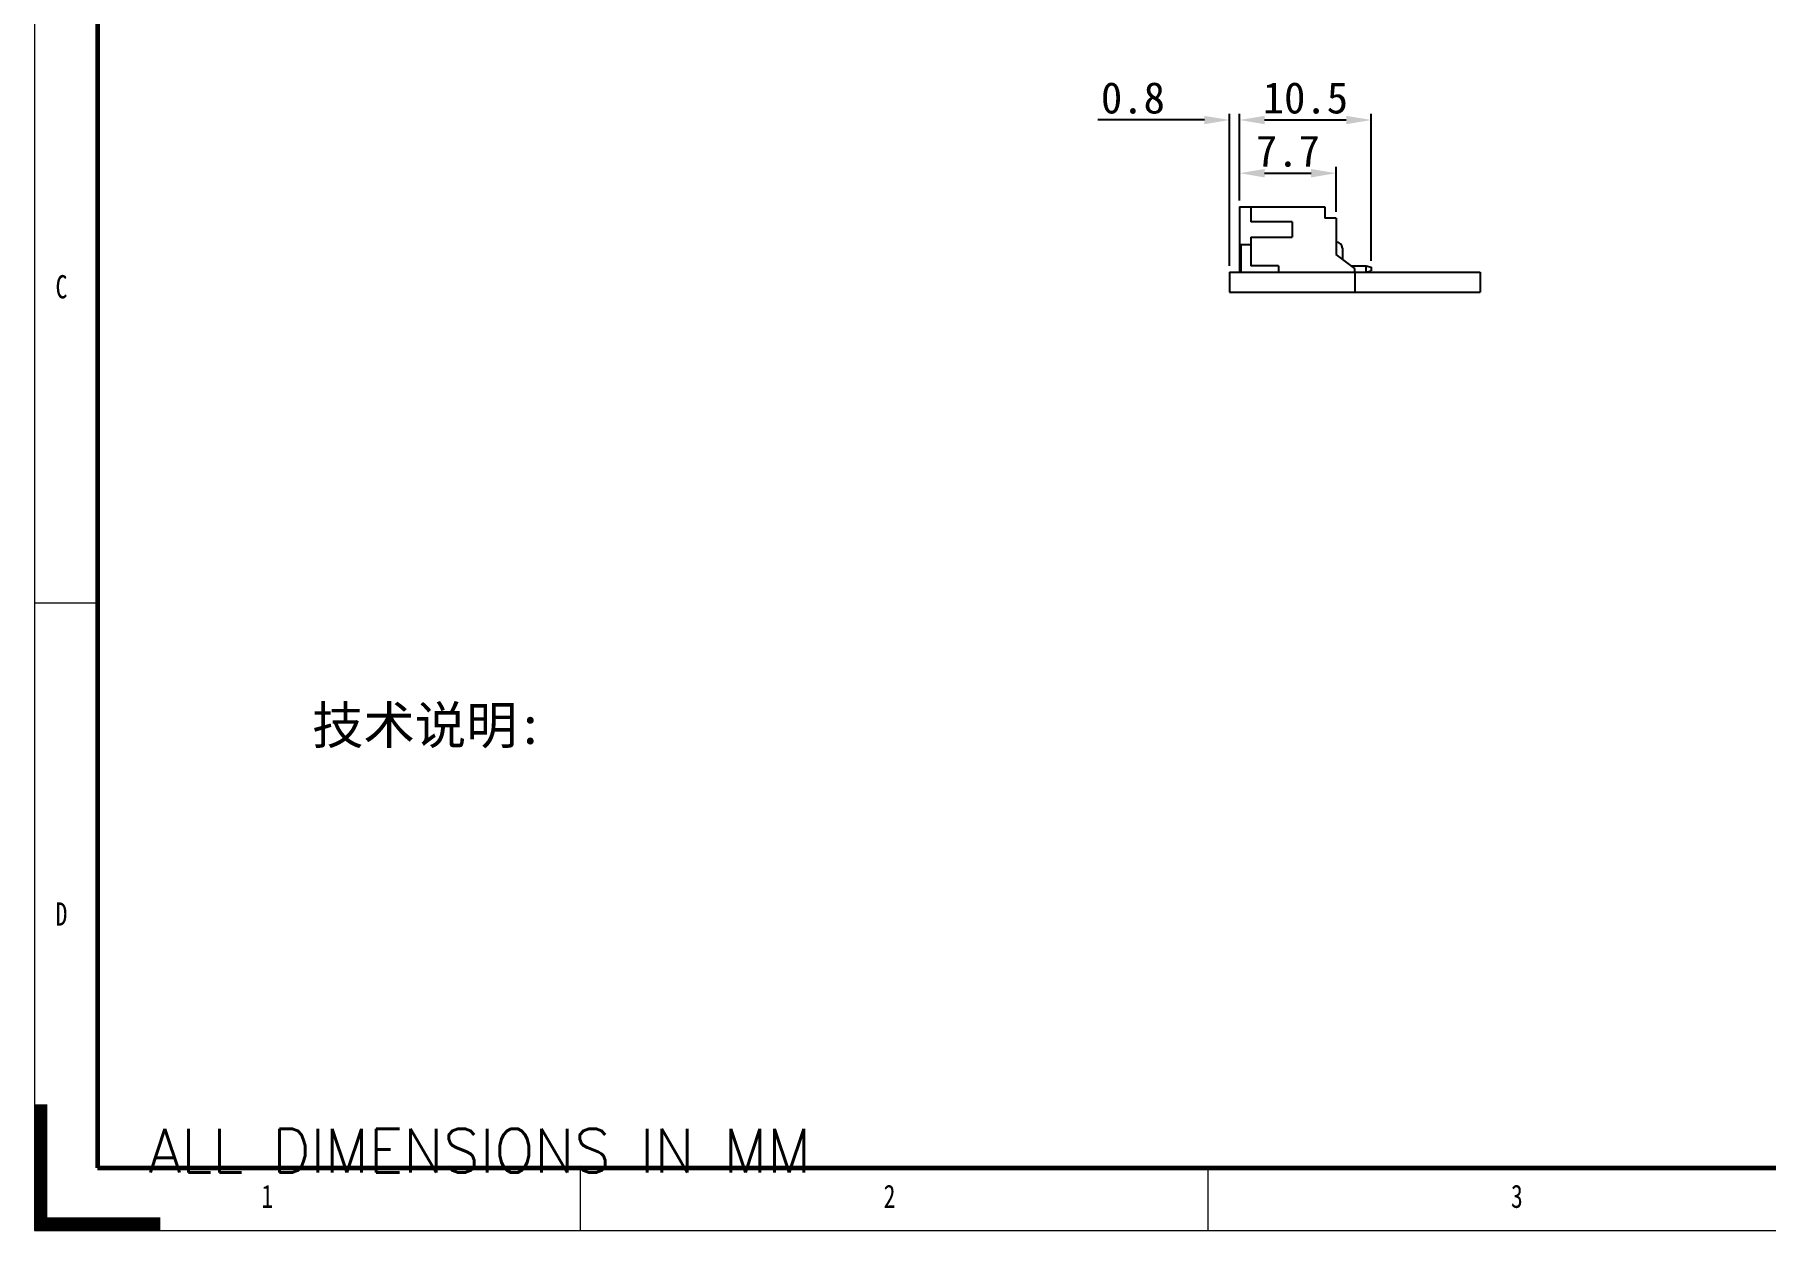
# Model space of a CAD drawing. Extents: x 55 to 342, y 60 to 260.
# Drawn here: x 55.1 to 193.1, y 59.6 to 154.9 of the extents above; entities that cross this region are included whole.
import ezdxf

# ---------------------------------------------------------------- set-up
doc = ezdxf.new("R2010")
doc.units = 0
doc.header["$MEASUREMENT"] = 0
doc.linetypes.add('dashed', pattern=[0])
doc.styles.add('DEFAULT', font='simplex.shx')
doc.styles.add('SLDTEXTSTYLE0', font='TXT', dxfattribs={"width": 0.75})
doc.dimstyles.get("Standard").update_dxf_attribs({"dimtxt": 2.5, "dimasz": 2, "dimexe": 0.5, "dimexo": 0.5, "dimgap": 0.5, "dimtad": 1, "dimdec": 1, "dimzin": 0, "dimdsep": 46, "dimtxsty": 'Standard', "dimcen": 0.5, "dimclrd": 1, "dimclre": 3, "dimclrt": 3, "dimadec": 0, "dimazin": 0, "dimtfac": 1, "dimtdec": 1, "dimtofl": 0, "dimtmove": 0, "dimatfit": 0, "dimfxl": 1, "dimtolj": 1, "dimtzin": 0, "dimarcsym": 0})

# ---------------------------------------------------------------- blocks, each defined once
blk = doc.blocks.new('ASSORTED_DRAFT6')
at = {"color": 18, "linetype": 'Continuous'}
for p, q in [((0, 9.98988), (1, 9.98988)), ((0, 9.94755), (1, 9.94755)), ((0, 9.90522), (1, 9.90522)), ((0, 9.86289), (1, 9.86289)), ((0, 9.82056), (1, 9.82056)), ((0, 9.77823), (1, 9.77823)), ((0, 9.7359), (1, 9.7359)), ((0, 9.69357), (1, 9.69357)), ((0, 9.65124), (1, 9.65124)), ((0, 9.60891), (1, 9.60891)), ((0, 9.56658), (1, 9.56658)), ((0, 9.52425), (1, 9.52425)), ((0, 9.48192), (1, 9.48192)), ((0, 9.43959), (1, 9.43959)), ((0, 9.39726), (1, 9.39726)), ((0, 9.35493), (1, 9.35493)), ((0, 9.3126), (1, 9.3126)), ((0, 9.27027), (1, 9.27027)), ((0, 9.22794), (1, 9.22794)), ((0, 9.18561), (1, 9.18561)), ((0, 9.14328), (1, 9.14328)), ((0, 9.10095), (1, 9.10095)), ((0, 9.05862), (1, 9.05862)), ((0, 9.01629), (1, 9.01629)), ((0, 8.97396), (1, 8.97396)), ((0, 8.93163), (1, 8.93163)), ((0, 8.8893), (1, 8.8893)), ((0, 8.84697), (1, 8.84697)), ((0, 8.80464), (1, 8.80464)), ((0, 8.76231), (1, 8.76231)), ((0, 8.71998), (1, 8.71998)), ((0, 8.67765), (1, 8.67765)), ((0, 8.63532), (1, 8.63532)), ((0, 8.59299), (1, 8.59299)), ((0, 8.55066), (1, 8.55066)), ((0, 8.50833), (1, 8.50833)), ((0, 8.466), (1, 8.466)), ((0, 8.42367), (1, 8.42367)), ((0, 8.38134), (1, 8.38134)), ((0, 8.33901), (1, 8.33901)), ((0, 8.29668), (1, 8.29668)), ((0, 8.25435), (1, 8.25435)), ((0, 8.21202), (1, 8.21202)), ((0, 8.16969), (1, 8.16969)), ((0, 8.12736), (1, 8.12736)), ((0, 8.08503), (1, 8.08503)), ((0, 8.0427), (1, 8.0427)), ((0, 8.00037), (1, 8.00037)), ((0, 7.95804), (1, 7.95804)), ((0, 7.91571), (1, 7.91571)), ((0, 7.87338), (1, 7.87338)), ((0, 7.83105), (1, 7.83105)), ((0, 7.78872), (1, 7.78872)), ((0, 7.74639), (1, 7.74639)), ((0, 7.70406), (1, 7.70406)), ((0, 7.66173), (1, 7.66173)), ((0, 7.6194), (1, 7.6194)), ((0, 7.57707), (1, 7.57707)), ((0, 7.53474), (1, 7.53474)), ((0, 7.49241), (1, 7.49241)), ((0, 7.45008), (1, 7.45008)), ((0, 7.40775), (1, 7.40775)), ((0, 7.36542), (1, 7.36542)), ((0, 7.32309), (1, 7.32309)), ((0, 7.28076), (1, 7.28076)), ((0, 7.23843), (1, 7.23843)), ((0, 7.1961), (1, 7.1961)), ((0, 7.15377), (1, 7.15377)), ((0, 7.11144), (1, 7.11144)), ((0, 7.06911), (1, 7.06911)), ((0, 7.02678), (1, 7.02678)), ((0, 6.98445), (1, 6.98445)), ((0, 6.94212), (1, 6.94212)), ((0, 6.89979), (1, 6.89979)), ((0, 6.85746), (1, 6.85746)), ((0, 6.81513), (1, 6.81513)), ((0, 6.7728), (1, 6.7728)), ((0, 6.73047), (1, 6.73047)), ((0, 6.68814), (1, 6.68814)), ((0, 6.64581), (1, 6.64581)), ((0, 6.60348), (1, 6.60348)), ((0, 6.56115), (1, 6.56115)), ((0, 6.51882), (1, 6.51882)), ((0, 6.47649), (1, 6.47649)), ((0, 6.43416), (1, 6.43416)), ((0, 6.39183), (1, 6.39183)), ((0, 6.3495), (1, 6.3495)), ((0, 6.30717), (1, 6.30717)), ((0, 6.26484), (1, 6.26484)), ((0, 6.22251), (1, 6.22251)), ((0, 6.18018), (1, 6.18018)), ((0, 6.13785), (1, 6.13785)), ((0, 6.09552), (1, 6.09552)), ((0, 6.05319), (1, 6.05319)), ((0, 6.01086), (1, 6.01086)), ((0, 5.96853), (1, 5.96853)), ((0, 5.9262), (1, 5.9262)), ((0, 5.88387), (1, 5.88387)), ((0, 5.84154), (1, 5.84154)), ((0, 5.79921), (1, 5.79921)), ((0, 5.75688), (1, 5.75688)), ((0, 5.71455), (1, 5.71455)), ((0, 5.67222), (1, 5.67222)), ((0, 5.62989), (1, 5.62989)), ((0, 5.58756), (1, 5.58756)), ((0, 5.54523), (1, 5.54523)), ((0, 5.5029), (1, 5.5029)), ((0, 5.46057), (1, 5.46057)), ((0, 5.41824), (1, 5.41824)), ((0, 5.37591), (1, 5.37591)), ((0, 5.33358), (1, 5.33358)), ((0, 5.29125), (1, 5.29125)), ((0, 5.24892), (1, 5.24892)), ((0, 5.20659), (1, 5.20659)), ((0, 5.16426), (1, 5.16426)), ((0, 5.12193), (1, 5.12193)), ((0, 5.0796), (1, 5.0796)), ((0, 5.03727), (1, 5.03727)), ((0, 4.99494), (1, 4.99494)), ((0, 4.95261), (1, 4.95261)), ((0, 4.91028), (1, 4.91028)), ((0, 4.86795), (1, 4.86795)), ((0, 4.82562), (1, 4.82562)), ((0, 4.78329), (1, 4.78329)), ((0, 4.74096), (1, 4.74096)), ((0, 4.69863), (1, 4.69863)), ((0, 4.6563), (1, 4.6563)), ((0, 4.61397), (1, 4.61397)), ((0, 4.57164), (1, 4.57164)), ((0, 4.52931), (1, 4.52931)), ((0, 4.48698), (1, 4.48698)), ((0, 4.44465), (1, 4.44465)), ((0, 4.40232), (1, 4.40232)), ((0, 4.35999), (1, 4.35999)), ((0, 4.31766), (1, 4.31766)), ((0, 4.27533), (1, 4.27533)), ((0, 4.233), (1, 4.233)), ((0, 4.19067), (1, 4.19067)), ((0, 4.14834), (1, 4.14834)), ((0, 4.10601), (1, 4.10601)), ((0, 4.06368), (1, 4.06368)), ((0, 4.02135), (1, 4.02135)), ((0, 3.97902), (1, 3.97902)), ((0, 3.93669), (1, 3.93669)), ((0, 3.89436), (1, 3.89436)), ((0, 3.85203), (1, 3.85203)), ((0, 3.8097), (1, 3.8097)), ((0, 3.76737), (1, 3.76737)), ((0, 3.72504), (1, 3.72504)), ((0, 3.68271), (1, 3.68271)), ((0, 3.64038), (1, 3.64038)), ((0, 3.59805), (1, 3.59805)), ((0, 3.55572), (1, 3.55572)), ((0, 3.51339), (1, 3.51339)), ((0, 3.47106), (1, 3.47106)), ((0, 3.42873), (1, 3.42873)), ((0, 3.3864), (1, 3.3864)), ((0, 3.34407), (1, 3.34407)), ((0, 3.30174), (1, 3.30174)), ((0, 3.25941), (1, 3.25941)), ((0, 3.21708), (1, 3.21708)), ((0, 3.17475), (1, 3.17475)), ((0, 3.13242), (1, 3.13242)), ((0, 3.09009), (1, 3.09009)), ((0, 3.04776), (1, 3.04776)), ((0, 3.00543), (1, 3.00543)), ((0, 2.9631), (1, 2.9631)), ((0, 2.92077), (1, 2.92077)), ((0, 2.87844), (1, 2.87844)), ((0, 2.83611), (1, 2.83611)), ((0, 2.79378), (1, 2.79378)), ((0, 2.75145), (1, 2.75145)), ((0, 2.70912), (1, 2.70912)), ((0, 2.66679), (1, 2.66679)), ((0, 2.62446), (1, 2.62446)), ((0, 2.58213), (1, 2.58213)), ((0, 2.5398), (1, 2.5398)), ((0, 2.49747), (1, 2.49747)), ((0, 2.45514), (1, 2.45514)), ((0, 2.41281), (1, 2.41281)), ((0, 2.37048), (1, 2.37048)), ((0, 2.32815), (1, 2.32815)), ((0, 2.28582), (1, 2.28582)), ((0, 2.24349), (1, 2.24349)), ((0, 2.20116), (1, 2.20116)), ((0, 2.15883), (1, 2.15883)), ((0, 2.1165), (1, 2.1165)), ((0, 2.07417), (1, 2.07417)), ((0, 2.03184), (1, 2.03184)), ((0, 1.98951), (1, 1.98951)), ((0, 1.94718), (1, 1.94718)), ((0, 1.90485), (1, 1.90485)), ((0, 1.86252), (1, 1.86252)), ((0, 1.82019), (1, 1.82019)), ((0, 1.77786), (1, 1.77786)), ((0, 1.73553), (1, 1.73553)), ((0, 1.6932), (1, 1.6932)), ((0, 1.65087), (1, 1.65087)), ((0, 1.60854), (1, 1.60854)), ((0, 1.56621), (1, 1.56621)), ((0, 1.52388), (1, 1.52388)), ((0, 1.48155), (1, 1.48155)), ((0, 1.43922), (1, 1.43922)), ((0, 1.39689), (1, 1.39689)), ((0, 1.35456), (1, 1.35456)), ((0, 1.31223), (1, 1.31223)), ((0, 1.2699), (1, 1.2699)), ((0, 1.22757), (1, 1.22757)), ((0, 1.18524), (1, 1.18524)), ((0, 1.14291), (1, 1.14291)), ((0, 1.10058), (1, 1.10058)), ((0, 1.05825), (1, 1.05825)), ((0, 1.01592), (1, 1.01592)), ((0, 0.97359), (10, 0.97359)), ((0, 0.93126), (10, 0.93126)), ((0, 0.88893), (10, 0.88893)), ((0, 0.8466), (10, 0.8466)), ((0, 0.80427), (10, 0.80427)), ((0, 0.76194), (10, 0.76194)), ((0, 0.71961), (10, 0.71961)), ((0, 0.67728), (10, 0.67728)), ((0, 0.63495), (10, 0.63495)), ((0, 0.59262), (10, 0.59262)), ((0, 0.55029), (10, 0.55029)), ((0, 0.50796), (10, 0.50796)), ((0, 0.46563), (10, 0.46563)), ((0, 0.4233), (10, 0.4233)), ((0, 0.38097), (10, 0.38097)), ((0, 0.33864), (10, 0.33864)), ((0, 0.29631), (10, 0.29631)), ((0, 0.25398), (10, 0.25398)), ((0, 0.21165), (10, 0.21165)), ((0, 0.16932), (10, 0.16932)), ((0, 0.12699), (10, 0.12699)), ((0, 0.08466), (10, 0.08466)), ((0, 0.04233), (10, 0.04233))]:
    blk.add_line(p, q, dxfattribs=at)
blk = doc.blocks.new('*D34')
at = {"color": 1, "linetype": 'Continuous', "lineweight": -2}
for p, q in [((148.34, 148.11), (139.85, 148.11)), ((153.14, 148.11), (155.14, 148.11))]:
    blk.add_line(p, q, dxfattribs=at)
at = {"color": 3, "linetype": 'Continuous', "lineweight": -2}
for p, q in [((150.34, 136.48), (150.34, 148.61)), ((151.14, 141.68), (151.14, 148.61))]:
    blk.add_line(p, q, dxfattribs=at)
at = {"color": 1, "linetype": 'Continuous', "lineweight": 0}
for points in [[(148.34, 147.77), (148.34, 148.44), (150.34, 148.11)], [(153.14, 148.44), (153.14, 147.77), (151.14, 148.11)]]:
    blk.add_solid(points, dxfattribs=at)
at = {"layer": 'Defpoints', "color": 0, "linetype": 'Continuous', "lineweight": 0}
for p in [(151.14, 148.11), (151.14, 141.18), (150.34, 135.98)]:
    blk.add_point(p, dxfattribs=at)
at = {"color": 3, "linetype": 'Continuous', "lineweight": 0, "insert": (142.64, 149.86), "char_height": 2.5, "attachment_point": 5}
blk.add_mtext('\\A1;0.8', dxfattribs=at)
blk = doc.blocks.new('*D39')
at = {"color": 3, "linetype": 'Continuous', "lineweight": -2}
for p, q in [((151.14, 141.68), (151.14, 148.61)), ((161.64, 136.88), (161.64, 148.61))]:
    blk.add_line(p, q, dxfattribs=at)
at = {"color": 1, "linetype": 'Continuous', "lineweight": -2}
blk.add_line((153.14, 148.11), (159.64, 148.11), dxfattribs=at)
at = {"color": 1, "linetype": 'Continuous', "lineweight": 0}
for points in [[(153.14, 148.44), (153.14, 147.77), (151.14, 148.11)], [(159.64, 147.77), (159.64, 148.44), (161.64, 148.11)]]:
    blk.add_solid(points, dxfattribs=at)
at = {"layer": 'Defpoints', "color": 0, "linetype": 'Continuous', "lineweight": 0}
for p in [(161.64, 148.11), (151.14, 141.18), (161.64, 136.38)]:
    blk.add_point(p, dxfattribs=at)
at = {"color": 3, "linetype": 'Continuous', "lineweight": 0, "insert": (156.39, 149.86), "char_height": 2.5, "attachment_point": 5}
blk.add_mtext('\\A1;10.5', dxfattribs=at)
blk = doc.blocks.new('*D40')
at = {"color": 3, "linetype": 'Continuous', "lineweight": -2}
for p, q in [((151.14, 141.68), (151.14, 144.37)), ((158.84, 140.78), (158.84, 144.37))]:
    blk.add_line(p, q, dxfattribs=at)
at = {"color": 1, "linetype": 'Continuous', "lineweight": -2}
blk.add_line((153.14, 143.87), (156.84, 143.87), dxfattribs=at)
at = {"color": 1, "linetype": 'Continuous', "lineweight": 0}
for points in [[(153.14, 144.2), (153.14, 143.53), (151.14, 143.87)], [(156.84, 143.53), (156.84, 144.2), (158.84, 143.87)]]:
    blk.add_solid(points, dxfattribs=at)
at = {"layer": 'Defpoints', "color": 0, "linetype": 'Continuous', "lineweight": 0}
for p in [(158.84, 143.87), (151.14, 141.18), (158.84, 140.28)]:
    blk.add_point(p, dxfattribs=at)
at = {"color": 3, "linetype": 'Continuous', "lineweight": 0, "insert": (154.99, 145.62), "char_height": 2.5, "attachment_point": 5}
blk.add_mtext('\\A1;7.7', dxfattribs=at)

msp = doc.modelspace()

# ---------------------------------------------------------------- linework, layer by layer
at = {"color": 18, "linetype": 'dashed', "lineweight": 5, "ltscale": 1.75}
for p, q in [((55.1, 259.59), (55.1, 59.59)), ((55.1, 59.59), (342.1, 59.59))]:
    msp.add_line(p, q, dxfattribs=at)
at = {"color": 7, "linetype": 'Continuous', "lineweight": 60}
for p, q in [((60.1, 254.59), (60.1, 64.59)), ((60.1, 64.59), (337.1, 64.59))]:
    msp.add_line(p, q, dxfattribs=at)
for p, q in [((151.14, 141.18), (152.04, 141.18)), ((151.14, 141.18), (151.14, 135.98)), ((152.04, 141.18), (152.04, 139.98)), ((152.04, 141.18), (157.94, 141.18)), ((157.94, 141.18), (157.94, 140.28)), ((155.34, 139.98), (152.04, 139.98)), ((155.34, 139.98), (155.34, 138.78)), ((158.84, 140.28), (157.94, 140.28)), ((158.84, 140.28), (158.84, 138.66)), ((151.24, 138.18), (152.04, 138.18)), ((151.24, 138.18), (151.24, 135.98)), ((152.04, 138.78), (152.04, 136.48)), ((152.04, 138.78), (155.34, 138.78)), ((158.84, 138.66), (158.84, 137.38)), ((160.34, 136.28), (158.84, 137.38)), ((159.34, 137.88), (159.34, 137.02)), ((150.34, 135.98), (150.34, 135.18)), ((150.34, 135.98), (150.35, 135.98)), ((150.35, 135.98), (150.54, 135.98)), ((150.54, 135.98), (150.96, 135.98)), ((150.96, 135.98), (151.39, 135.98)), ((151.39, 135.98), (152.66, 135.98)), ((154.24, 136.48), (152.04, 136.48)), ((152.66, 135.98), (155.21, 135.98)), ((154.24, 136.48), (154.24, 135.98)), ((155.21, 135.98), (157.76, 135.98)), ((157.76, 135.98), (157.96, 135.98)), ((157.96, 135.98), (158.15, 135.98)), ((158.15, 135.98), (158.35, 135.98)), ((158.35, 135.98), (158.48, 135.98)), ((158.48, 135.98), (158.78, 135.98)), ((158.78, 135.98), (159.25, 135.98)), ((159.25, 135.98), (159.79, 135.98)), ((159.79, 135.98), (160.34, 135.98)), ((160.07, 136.48), (161.24, 136.48)), ((160.34, 136.15), (160.34, 136.28)), ((160.34, 135.98), (160.34, 136.15)), ((160.34, 135.98), (160.84, 135.98)), ((160.34, 135.98), (160.34, 134.38)), ((160.84, 135.98), (161.34, 135.98)), ((161.24, 135.98), (161.24, 136.48)), ((161.24, 136.48), (161.64, 136.38)), ((161.24, 135.98), (161.64, 136.08)), ((161.34, 135.98), (161.79, 135.98)), ((161.64, 136.38), (161.64, 136.08)), ((161.79, 135.98), (162.11, 135.98)), ((162.11, 135.98), (162.3, 135.98)), ((162.3, 135.98), (162.34, 135.98)), ((162.34, 135.98), (162.52, 135.98)), ((162.52, 135.98), (162.72, 135.98)), ((162.72, 135.98), (162.91, 135.98)), ((162.91, 135.98), (163.21, 135.98)), ((163.21, 135.98), (163.75, 135.98)), ((163.75, 135.98), (164.72, 135.98)), ((164.72, 135.98), (166.45, 135.98)), ((166.45, 135.98), (169.54, 135.98)), ((169.54, 135.98), (169.69, 135.98)), ((169.69, 135.98), (169.84, 135.98)), ((169.84, 135.98), (169.99, 135.98)), ((169.99, 135.98), (170.33, 135.98)), ((170.34, 135.18), (170.34, 135.98)), ((150.34, 135.18), (150.34, 134.38)), ((150.34, 134.38), (150.35, 134.38)), ((150.35, 134.38), (150.54, 134.38)), ((150.54, 134.38), (150.96, 134.38)), ((150.96, 134.38), (151.39, 134.38)), ((151.39, 134.38), (152.66, 134.38)), ((152.66, 134.38), (155.21, 134.38)), ((155.21, 134.38), (157.76, 134.38)), ((157.76, 134.38), (157.96, 134.38)), ((157.96, 134.38), (158.15, 134.38)), ((158.15, 134.38), (158.35, 134.38)), ((158.35, 134.38), (158.48, 134.38)), ((158.48, 134.38), (158.78, 134.38)), ((158.78, 134.38), (159.25, 134.38)), ((159.25, 134.38), (159.79, 134.38)), ((159.79, 134.38), (160.34, 134.38)), ((160.34, 134.38), (160.84, 134.38)), ((160.84, 134.38), (161.34, 134.38)), ((161.34, 134.38), (161.79, 134.38)), ((161.79, 134.38), (162.11, 134.38)), ((162.11, 134.38), (162.3, 134.38)), ((162.3, 134.38), (162.34, 134.38)), ((162.34, 134.38), (162.52, 134.38)), ((162.52, 134.38), (162.72, 134.38)), ((162.72, 134.38), (162.91, 134.38)), ((162.91, 134.38), (163.21, 134.38)), ((163.21, 134.38), (163.75, 134.38)), ((163.75, 134.38), (164.72, 134.38)), ((164.72, 134.38), (166.45, 134.38)), ((166.45, 134.38), (169.54, 134.38)), ((169.54, 134.38), (169.69, 134.38)), ((169.69, 134.38), (169.84, 134.38)), ((169.84, 134.38), (169.99, 134.38)), ((169.99, 134.38), (170.33, 134.38)), ((170.34, 134.38), (170.34, 135.18))]:
    msp.add_line(p, q)
at = {"color": 7, "linetype": 'Continuous', "lineweight": 0}
for p, q in [((60.1, 109.59), (55.1, 109.59)), ((98.6, 59.59), (98.6, 64.59)), ((148.6, 64.59), (148.6, 59.59))]:
    msp.add_line(p, q, dxfattribs=at)
msp.add_arc((158.84, 137.88), 0.5, 0, 90)

# ---------------------------------------------------------------- block references
at = {"color": 18, "linetype": 'Continuous', "lineweight": -3}
msp.add_blockref('ASSORTED_DRAFT6', (55.1, 59.59), dxfattribs=at)

# ---------------------------------------------------------------- texts
at = {"color": 7, "linetype": 'Continuous', "lineweight": 0, "char_height": 1.85, "attachment_point": 1, "style": 'SLDTEXTSTYLE0'}
for s, insert in [('C', (56.77, 135.74)), ('D', (56.77, 85.74)), ('1', (73.18, 63.24)), ('2', (122.77, 63.24)), ('3', (172.77, 63.24))]:
    msp.add_mtext(s, dxfattribs=dict(at, insert=insert))
at = {"insert": (77.22, 101.37), "char_height": 3, "width": 25.1614, "attachment_point": 1}
msp.add_mtext('{\\fSimSun|b0|i0|c134|p2;技术说明:}', dxfattribs=at)
at = {"color": 18, "linetype": 'Continuous', "lineweight": 5, "insert": (64.18, 64.2), "char_height": 3.5, "attachment_point": 7, "line_spacing_factor": 0.903614, "style": 'DEFAULT'}
msp.add_mtext('\\W00.967;ALL DIMENSIONS IN MM ', dxfattribs=at)

# ---------------------------------------------------------------- dimensions: what is measured, and where the dimension line sits
at = {"linetype": 'Continuous', "lineweight": 0}
dim = msp.add_linear_dim(base=(151.14, 148.11), p1=(150.34, 135.98), p2=(151.14, 141.18), dimstyle='Standard', dxfattribs=at)
dim.commit()
dim.dimension.update_dxf_attribs({"geometry": '*D34', "text_midpoint": (142.64, 148.11), "dimtype": 160})
for base, p2, picture, middle in [((161.64, 148.11), (161.64, 136.38), '*D39', (156.39, 149.86)), ((158.84, 143.87), (158.84, 140.28), '*D40', (154.99, 145.62))]:
    dim = msp.add_linear_dim(base=base, p1=(151.14, 141.18), p2=p2, dimstyle='Standard', dxfattribs=at)
    dim.commit()
    dim.dimension.update_dxf_attribs({"geometry": picture, "text_midpoint": middle})

doc.saveas('drawing.dxf')
